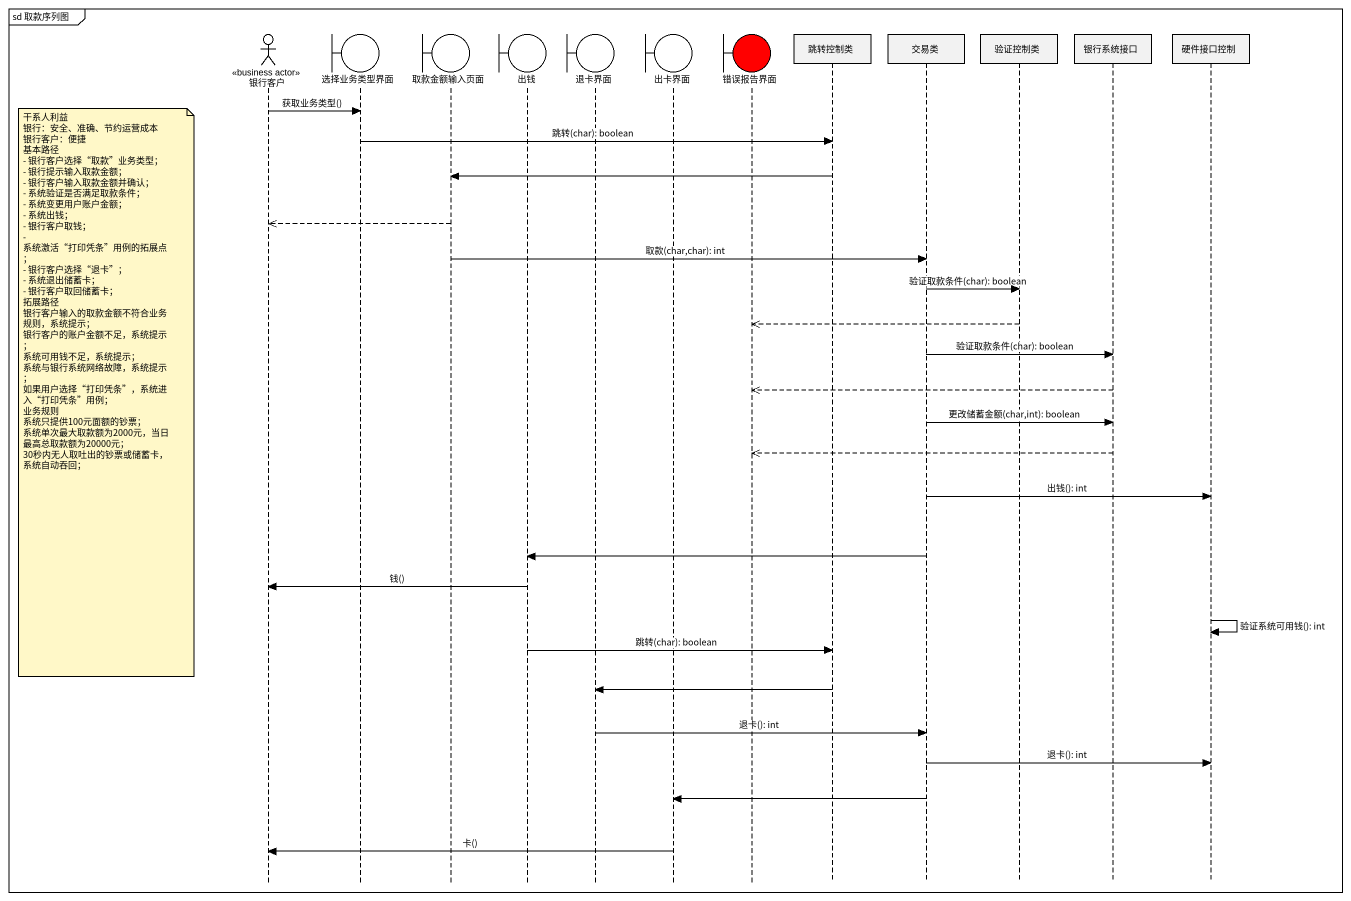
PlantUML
@startuml
mainframe sd 取款序列图
hide footbox
actor 银行客户 <<business actor>>
boundary 选择业务类型界面
boundary 取款金额输入页面
boundary 出钱
boundary 退卡界面
boundary 出卡界面
boundary 错误报告界面 #FF0000
participant 跳转控制类
participant 交易类
participant 验证控制类
participant 银行系统接口
participant 硬件接口控制

银行客户 -> 选择业务类型界面 : 获取业务类型()
选择业务类型界面 -> 跳转控制类 : 跳转(char): boolean
跳转控制类 -> 取款金额输入页面
取款金额输入页面 -->> 银行客户
取款金额输入页面 -> 交易类 : 取款(char,char): int
交易类 -> 验证控制类 : 验证取款条件(char): boolean
验证控制类 -->> 错误报告界面
交易类 -> 银行系统接口 : 验证取款条件(char): boolean
银行系统接口 -->> 错误报告界面
note left of 银行客户
  干系人利益
  银行：安全、准确、节约运营成本
  银行客户：便捷
  基本路径
  - 银行客户选择“取款”业务类型；
  - 银行提示输入取款金额；
  - 银行客户输入取款金额并确认；
  - 系统验证是否满足取款条件；
  - 系统变更用户账户金额；
  - 系统出钱；
  - 银行客户取钱；
  - 系统激活“打印凭条”用例的拓展点；
  - 银行客户选择“退卡”；
  - 系统退出储蓄卡；
  - 银行客户取回储蓄卡；
  拓展路径
  银行客户输入的取款金额不符合业务规则，系统提示；
  银行客户的账户金额不足，系统提示；
  系统可用钱不足，系统提示；
  系统与银行系统网络故障，系统提示；
  如果用户选择“打印凭条”，系统进入“打印凭条”用例；
  业务规则
  系统只提供100元面额的钞票；
  系统单次最大取款额为2000元，当日最高总取款额为20000元；
  30秒内无人取吐出的钞票或储蓄卡，系统自动吞回；
end note
交易类 -> 银行系统接口 : 更改储蓄金额(char,int): boolean
银行系统接口 -->> 错误报告界面
交易类 -> 硬件接口控制 : 出钱(): int
交易类 -> 出钱
出钱 -> 银行客户 : 钱()
硬件接口控制 -> 硬件接口控制 : 验证系统可用钱(): int
出钱 -> 跳转控制类 : 跳转(char): boolean
跳转控制类 -> 退卡界面
退卡界面 -> 交易类 : 退卡(): int
交易类 -> 硬件接口控制 : 退卡(): int
交易类 -> 出卡界面
出卡界面 -> 银行客户 : 卡()
@enduml
